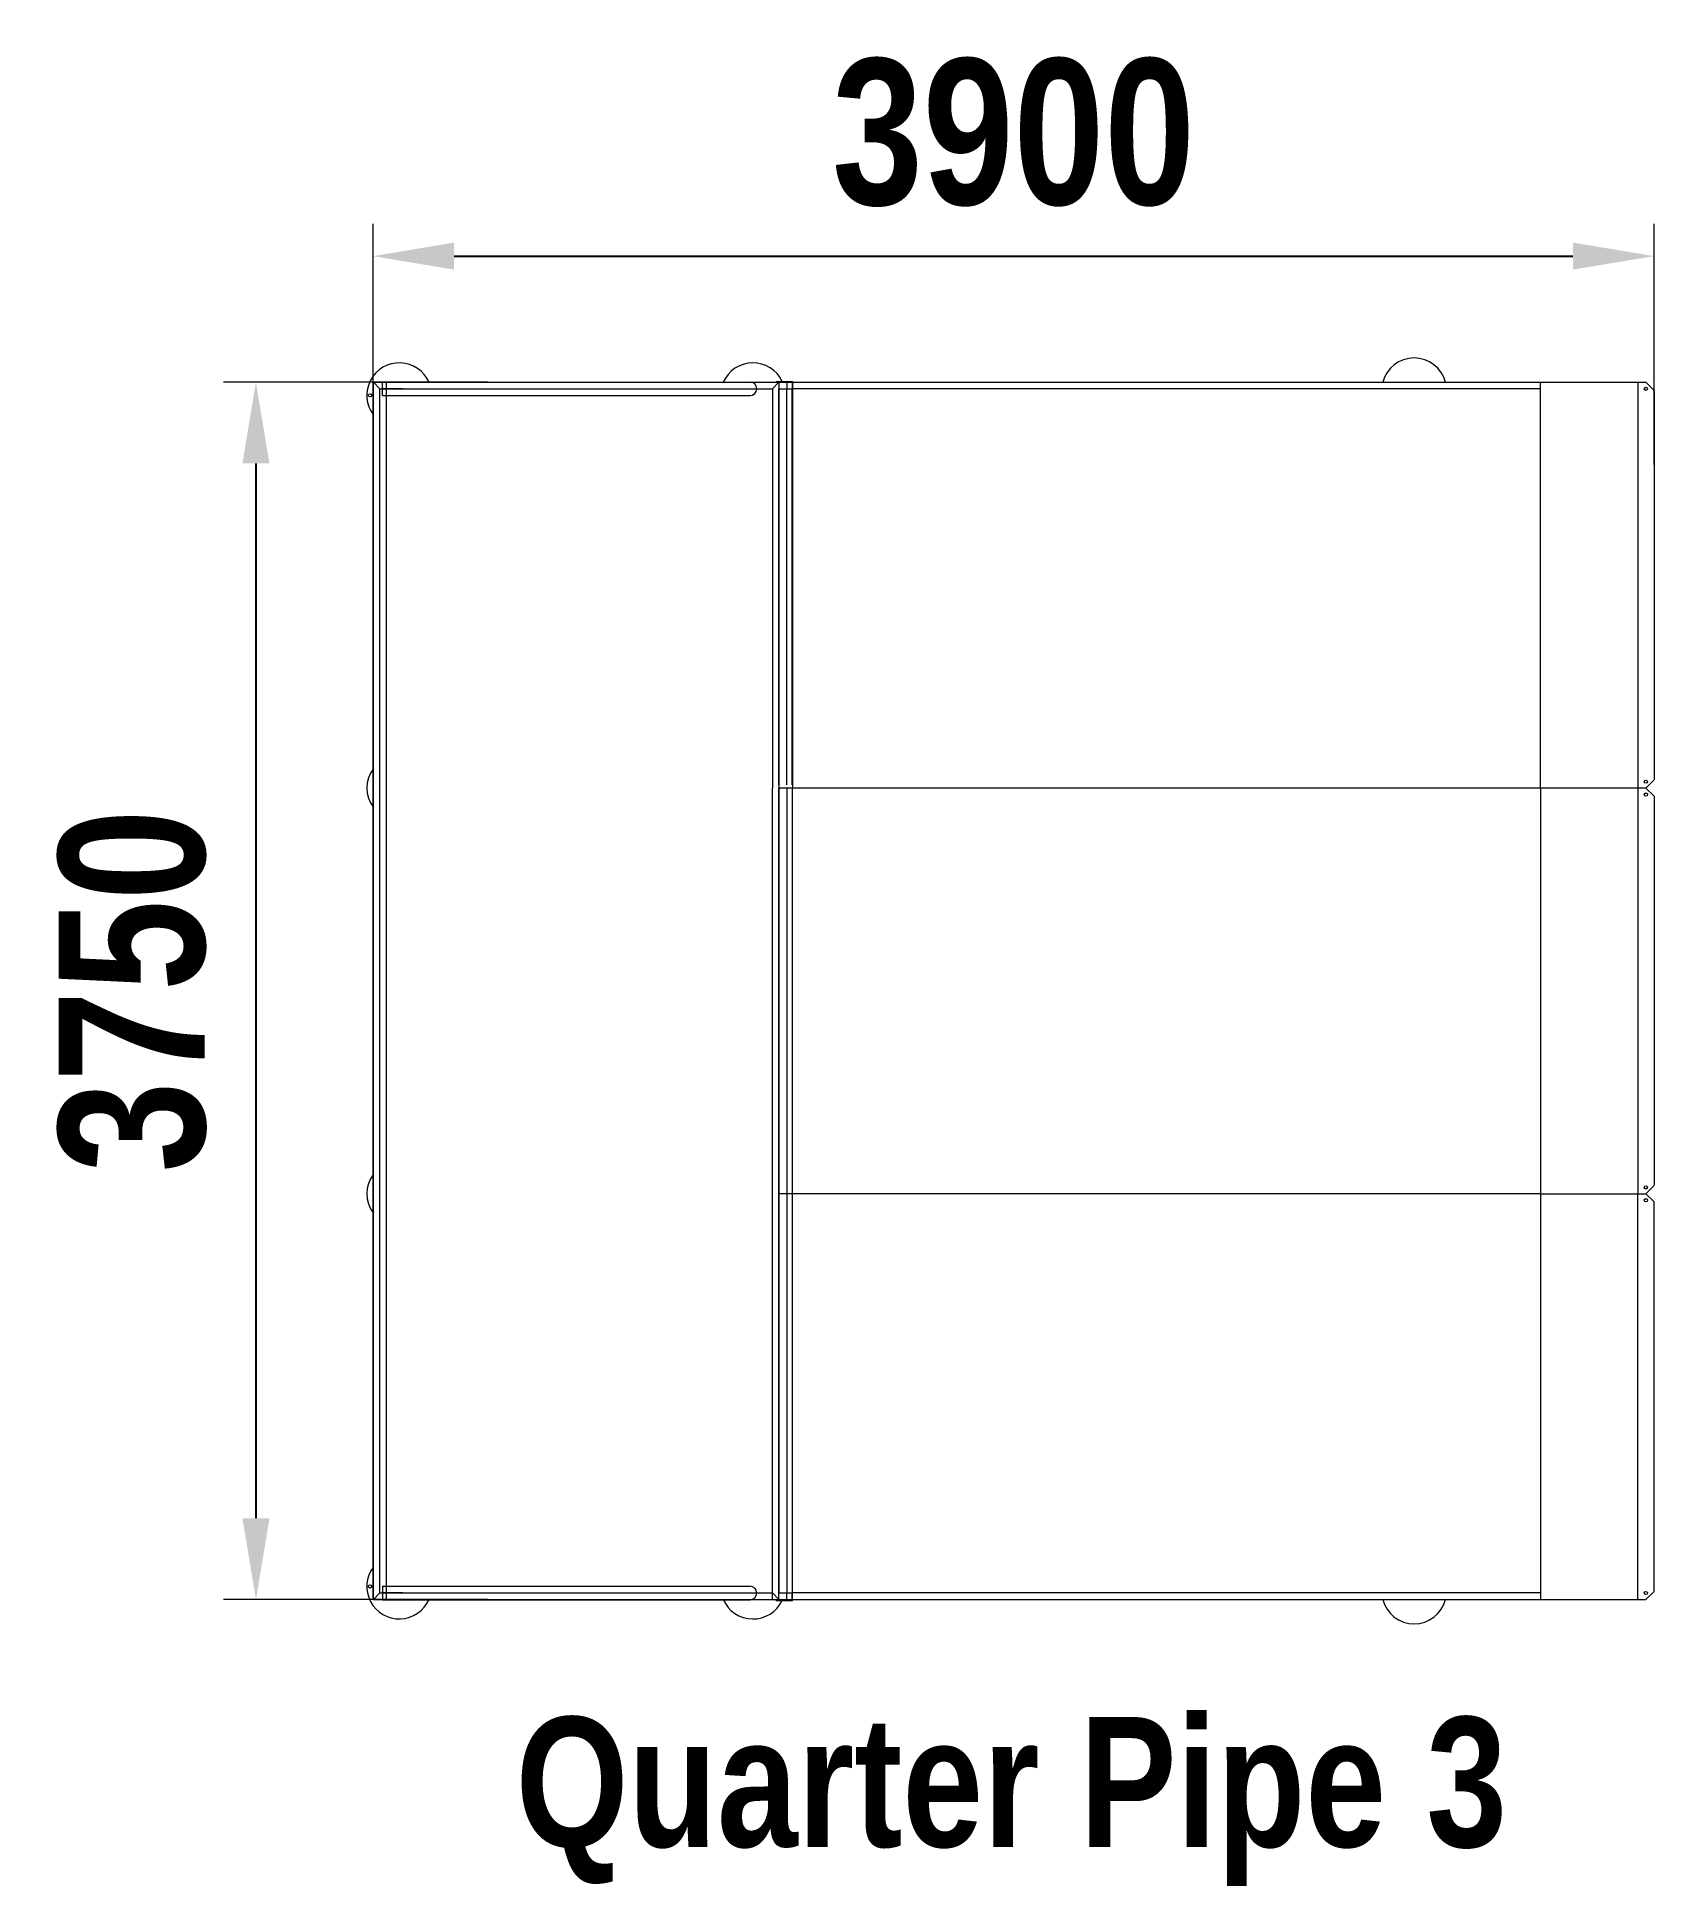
# Model space of a CAD drawing. Header units: millimetres. Extents: x 69042 to 74027, y -3495 to 2202.
import ezdxf

# ---------------------------------------------------------------- set-up
doc = ezdxf.new("R2010")
doc.units = ezdxf.units.MM
doc.layers.add('DiKom', color=7, linetype='Continuous')
doc.styles.add('style1', font='arialbd.ttf', dxfattribs={"width": 0.8})
doc.dimstyles.new('1-50', dxfattribs={"dimtxt": 600, "dimasz": 300, "dimexe": 100, "dimexo": 0, "dimgap": 300, "dimtad": 1, "dimtxsty": 'style1', "dimcen": 200, "dimclrd": 7, "dimclre": 7, "dimclrt": 7, "dimadec": 1, "dimazin": 2, "dimtfac": 1, "dimtmove": 0, "dimatfit": 2, "dimfxl": 1, "dimlwd": 25, "dimlwe": 18, "dimarcsym": 0})

# ---------------------------------------------------------------- blocks, each defined once
blk = doc.blocks.new('*D104')
at = {"layer": 'Defpoints', "color": 0, "transparency": 16777216}
for p in [(74026.8, 1526.7), (70078.2, 885.1), (74026.8, 885.1)]:
    blk.add_point(p, dxfattribs=at)
at = {"layer": 'DiKom', "color": 7, "lineweight": 18, "transparency": 16777216}
for p, q in [((70078.2, 885.1), (70078.2, 1626.7)), ((74026.8, 885.1), (74026.8, 1626.7))]:
    blk.add_line(p, q, dxfattribs=at)
at = {"layer": 'DiKom', "color": 7, "lineweight": 25, "transparency": 16777216}
blk.add_line((70328.2, 1526.7), (73776.8, 1526.7), dxfattribs=at)
at = {"layer": 'DiKom', "color": 7, "transparency": 16777216}
for points in [[(70328.2, 1568.4), (70328.2, 1485.1), (70078.2, 1526.7)], [(73776.8, 1568.4), (73776.8, 1485.1), (74026.8, 1526.7)]]:
    blk.add_solid(points, dxfattribs=at)
at = {"layer": 'DiKom', "color": 7, "transparency": 16777216, "insert": (72052.5, 1906.6), "char_height": 450, "attachment_point": 5, "style": 'style1'}
blk.add_mtext('3900', dxfattribs=at)
blk = doc.blocks.new('*D105')
at = {"layer": 'Defpoints', "color": 0, "transparency": 16777216}
for p in [(70431.8, 1137.9), (69717.3, -2612.1), (70431.8, -2612.1)]:
    blk.add_point(p, dxfattribs=at)
at = {"layer": 'DiKom', "color": 7, "lineweight": 18, "transparency": 16777216}
for p, q in [((70431.8, 1137.9), (69617.3, 1137.9)), ((70431.8, -2612.1), (69617.3, -2612.1))]:
    blk.add_line(p, q, dxfattribs=at)
at = {"layer": 'DiKom', "color": 7, "lineweight": 25, "transparency": 16777216}
blk.add_line((69717.3, 887.9), (69717.3, -2362.1), dxfattribs=at)
at = {"layer": 'DiKom', "color": 7, "transparency": 16777216}
for points in [[(69675.6, 887.9), (69759, 887.9), (69717.3, 1137.9)], [(69675.6, -2362.1), (69759, -2362.1), (69717.3, -2612.1)]]:
    blk.add_solid(points, dxfattribs=at)
at = {"layer": 'DiKom', "color": 7, "transparency": 16777216, "insert": (69337.5, -737.1), "char_height": 450, "attachment_point": 5, "rotation": 90, "style": 'style1'}
blk.add_mtext('3750', dxfattribs=at)

msp = doc.modelspace()

# ---------------------------------------------------------------- linework, layer by layer
at = {"layer": 'DiKom', "color": 7, "linetype": 'Continuous', "lineweight": 15}
for p, q in [((71321.163, 1140.913), (71371.163, 1140.913)), ((71321.163, 1140.913), (71321.163, 1137.913)), ((71371.163, 1140.913), (71371.163, 1137.913)), ((70078.163, -2612.087), (70078.163, 1134.913)), ((70079.163, -2612.087), (70079.163, 1137.913)), ((70099.163, 1117.913), (70079.163, 1137.913)), ((70079.163, 1137.913), (71329.163, 1137.913)), ((70081.163, 1137.913), (70117.163, 1137.913)), ((70099.163, 1117.913), (71309.163, 1117.913)), ((70099.163, -2592.087), (70099.163, 1117.913)), ((70107.152, 1138.913), (71240.163, 1138.913)), ((70107.152, 1096.913), (70107.152, 1138.913)), ((70107.152, 1096.913), (71240.163, 1096.913)), ((70170.122, 1117.913), (70108.204, 1117.913)), ((70120.163, -2612.087), (70120.163, 1134.913)), ((71309.163, 1117.913), (71329.163, 1137.913)), ((71309.163, 1117.913), (71309.163, -112.087)), ((71329.163, 1137.913), (73677.243, 1137.913)), ((71329.163, 1137.913), (71329.163, 1117.913)), ((71329.163, 1137.913), (71329.163, -112.087)), ((71329.163, 1137.913), (71371.163, 1137.913)), ((71329.163, -102.087), (71329.163, 1117.913)), ((71329.163, 1117.913), (71370.222, 1117.913)), ((71353.691, 1137.913), (71353.691, 1117.913)), ((71353.691, -102.087), (71353.691, 1117.913)), ((71370.222, 1137.913), (71370.222, 1117.913)), ((73677.243, 1117.913), (71370.222, 1117.913)), ((71370.222, -102.087), (71370.222, 1117.913)), ((71371.163, 1137.913), (71371.163, -112.087)), ((73677.243, 1117.913), (73677.243, 1137.913)), ((73677.243, 1137.913), (74001.756, 1137.913)), ((73677.243, -112.087), (73677.243, 1117.913)), ((73976.937, 1137.913), (73976.937, -112.087)), ((74001.756, 1137.913), (74026.756, 1112.913)), ((74026.756, 1112.913), (74026.756, -87.087)), ((71309.163, -2612.087), (71309.163, -112.087)), ((71329.163, -112.087), (71329.163, -2592.087)), ((71329.163, -2612.087), (71329.163, -112.087)), ((71353.691, -112.087), (71353.691, -2592.087)), ((71370.222, -112.087), (71370.222, -2592.087)), ((71371.163, -2612.087), (71371.163, -112.087)), ((73677.243, -112.087), (73677.243, -2592.087)), ((73976.937, -112.087), (73976.937, -1362.087)), ((74001.35, -112.493), (74026.35, -87.493)), ((74001.756, -112.087), (74026.756, -137.087)), ((74026.756, -137.087), (74026.756, -1337.087)), ((73677.243, -1362.087), (74001.756, -1362.087)), ((73976.937, -2612.087), (73976.937, -1362.087)), ((74001.35, -1362.493), (74026.35, -1337.493)), ((74001.756, -1362.087), (74026.756, -1387.087)), ((74026.756, -2587.087), (74026.756, -1387.087)), ((70099.163, -2592.087), (70079.163, -2612.087)), ((70079.163, -2612.087), (71329.163, -2612.087)), ((70081.163, -2612.087), (70117.163, -2612.087)), ((70099.163, -2592.087), (71309.163, -2592.087)), ((70107.152, -2571.087), (71240.163, -2571.087)), ((70107.152, -2571.087), (70107.152, -2613.087)), ((70107.152, -2613.087), (71240.163, -2613.087)), ((70170.122, -2592.087), (70108.204, -2592.087)), ((71309.163, -2592.087), (71329.163, -2612.087)), ((71321.163, -2615.087), (71321.163, -2612.087)), ((71321.163, -2615.087), (71371.163, -2615.087)), ((71329.163, -2612.087), (71329.163, -2592.087)), ((71329.163, -2592.087), (71370.222, -2592.087)), ((71329.163, -2612.087), (73677.243, -2612.087)), ((71329.163, -2612.087), (71371.163, -2612.087)), ((71353.691, -2612.087), (71353.691, -2592.087)), ((73677.243, -2592.087), (71370.222, -2592.087)), ((71370.222, -2612.087), (71370.222, -2592.087)), ((71371.163, -2615.087), (71371.163, -2612.087)), ((73677.243, -2592.087), (73677.243, -2612.087)), ((73677.243, -2612.087), (74001.756, -2612.087)), ((74001.756, -2612.087), (74026.756, -2587.087))]:
    msp.add_line(p, q, dxfattribs=at)
for points in [[(74001.756, -112.087), (71329.163, -112.087)], [(73677.243, -1362.087), (71329.163, -1362.087)]]:
    msp.add_lwpolyline(points, dxfattribs=at)
for centre in [(70069.163, 1097.913), (74001.847, 1117.913), (74001.441, -92.493), (74001.847, -132.087), (74001.441, -1342.493), (74001.847, -1382.087), (70069.163, -2572.087), (74001.847, -2592.087)]:
    msp.add_circle(centre, 5, dxfattribs=at)
for centre, radius, start, end in [((70159.163, 1097.913), 100, 23.578178, 216.869898), ((71249.163, 1097.913), 100, 25.46756, 156.421822), ((73287.243, 1112.913), 100, 14.477512, 165.522488), ((70081.163, 1134.913), 3, 90, 180), ((70117.163, 1134.913), 3, 0, 90), ((71240.163, 1117.913), 21, 0, 90), ((71240.163, 1117.913), 21, 270, 0), ((70159.163, -112.087), 100, 143.130102, 216.869898), ((70159.163, -1362.087), 100, 143.130102, 216.869898), ((70159.163, -2572.087), 100, 143.130102, 336.421822), ((70081.163, -2609.087), 3, 180, 270), ((70117.163, -2609.087), 3, 270, 0), ((71249.163, -2572.087), 100, 203.578178, 334.53244), ((71240.163, -2592.087), 21, 0, 90), ((71240.163, -2592.087), 21, 270, 0), ((73287.243, -2587.087), 100, 194.477512, 345.522488)]:
    msp.add_arc(centre, radius, start, end, dxfattribs=at)

# ---------------------------------------------------------------- texts
at = {"layer": 'DiKom', "insert": (70517.872, -2974.317), "char_height": 400, "width": 9055.719, "attachment_point": 1, "style": 'style1'}
msp.add_mtext('Quarter Pipe 3', dxfattribs=at)

# ---------------------------------------------------------------- dimensions: what is measured, and where the dimension line sits
at = {"layer": 'DiKom'}
dim = msp.add_linear_dim(base=(74026.756, 1526.721), p1=(70078.163, 885.144), p2=(74026.756, 885.144), text='3900', dimstyle='1-50', override={"dimtxt": 450, "dimasz": 250, "dimgap": 150}, dxfattribs=at)
dim.commit()
dim.dimension.update_dxf_attribs({"geometry": '*D104', "text_midpoint": (72052.459, 1526.721), "dimtype": 160})
dim = msp.add_linear_dim(base=(69717.297, -2612.087), p1=(70431.825, 1137.913), p2=(70431.825, -2612.087), angle=90, dimstyle='1-50', override={"dimtxt": 450, "dimasz": 250, "dimgap": 150}, dxfattribs=at)
dim.commit()
dim.dimension.update_dxf_attribs({"geometry": '*D105', "text_midpoint": (69717.297, -737.087), "dimtype": 160})

doc.saveas('drawing.dxf')
